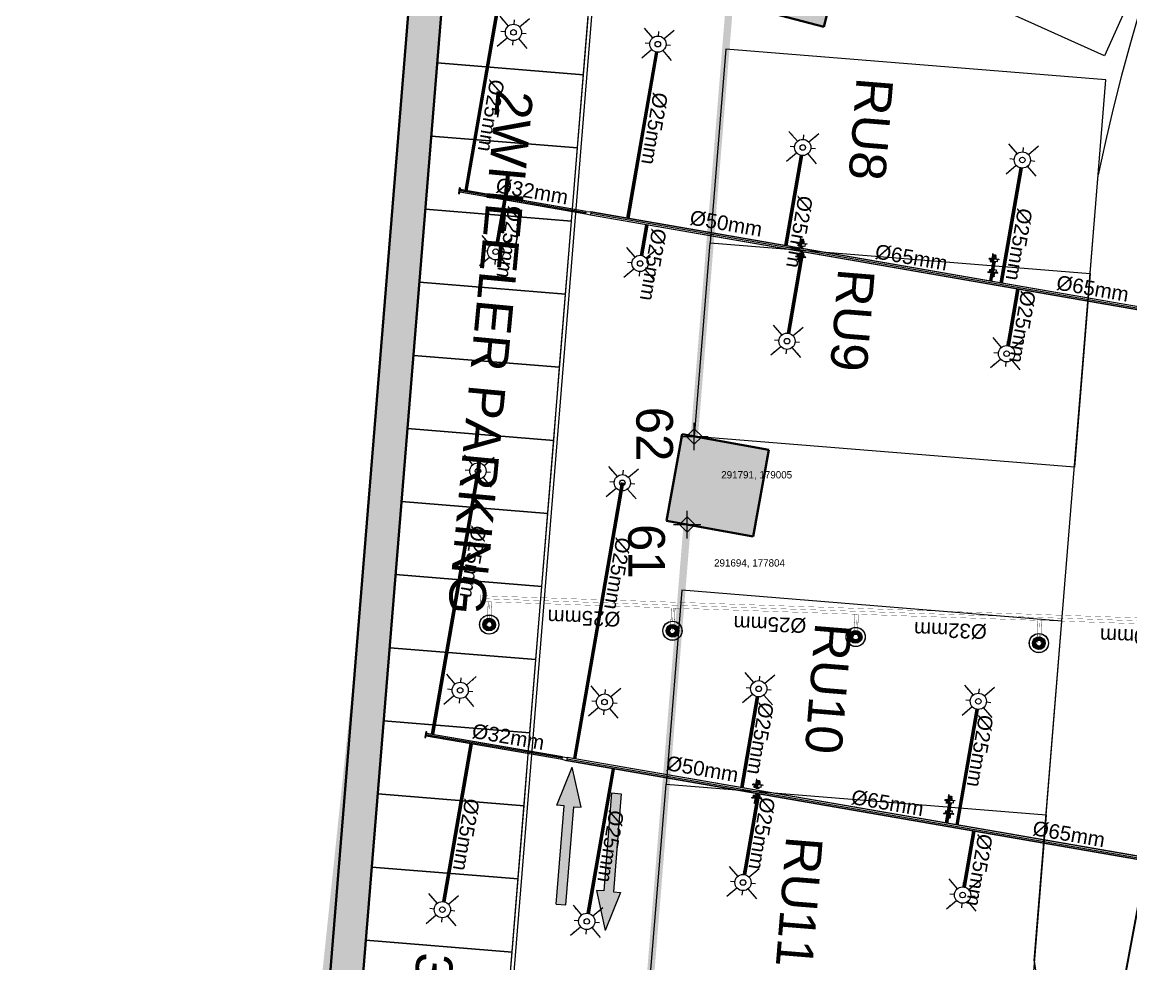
# Model space of a CAD drawing. Header units: inches. Extents: x 257070 to 799932, y -17980 to 269260.
# Drawn here: x 282625 to 297744, y 171816 to 184654 of the extents above; entities that cross this region are included whole.
import ezdxf

# ---------------------------------------------------------------- set-up
doc = ezdxf.new("R2010")
doc.units = ezdxf.units.IN
doc.header["$MEASUREMENT"] = 0
for name, color, linetype in [('0-AES-F-SPRINKLER', 10, 'Continuous'), ('0-aes-ff Nozzel', 30, 'Continuous'), ('0-aes-water curtan pipe', 200, 'Continuous'), ("0_AES_DUCT MARKING'", 53, 'Continuous'), ('2 wheeler barrier', 170, 'Continuous'), ('basement1_AP$0$A-_ROAD----_E-_-', 2, 'Continuous'), ('DSP_COLUMN HATCH', 8, 'Continuous'), ('DSP_MISCELANEOUS', 252, 'Continuous'), ('DSP_SLAB CO-ORDINATES', 160, 'Continuous'), ('RETAIL', 40, 'Continuous')]:
    doc.layers.add(name, color=color, linetype=linetype)
for name, color, linetype, lineweight in [('0-AES-F-SPRINKLER PIPE', 10, 'Continuous', 15), ('0-aes-FF-Sprinkler Header', 5, 'Continuous', 0), ('E--CONCRETE-4', 4, 'Continuous', 40), ('E--CONCRETE-SHADE', 253, 'Continuous', 20), ('F--BRICKWALL-3', 252, 'Continuous', 30), ('M--TILING-2', 252, 'Continuous', 18), ('Q--PARKING', 253, 'Continuous', 13)]:
    doc.layers.add(name, color=color, linetype=linetype, lineweight=lineweight)
doc.layers.add('CORE -E', color=7, linetype='Continuous', true_color=0x642d8b)
doc.styles.get("Standard").update_dxf_attribs({"font": 'arial.ttf'})
doc.styles.add('TEXT style 175', font='GOTHIC.TTF')
doc.dimstyles.new('ISO-25', dxfattribs={"dimtxt": 2.5, "dimasz": 2.5, "dimexe": 1.25, "dimexo": 0.625, "dimtad": 1, "dimtxsty": 'Standard', "dimcen": 2.5, "dimadec": 0, "dimazin": 0, "dimtfac": 1, "dimtmove": 0, "dimatfit": 3, "dimfxl": 1, "dimarcsym": 0})

# ---------------------------------------------------------------- blocks, each defined once
blk = doc.blocks.new('*U44')
at = {"layer": 'DSP_SLAB CO-ORDINATES', "color": 206}
for p, q in [((0, -188), (0, 188)), ((-188, 0), (188, 0))]:
    blk.add_line(p, q, dxfattribs=at)
at = {"layer": 'DSP_SLAB CO-ORDINATES', "color": 206, "ltscale": 3.5}
blk.add_lwpolyline([(-105, 0), (0, 106), (105, 0), (0, -105), (-105, 0)], dxfattribs=at)
at = {"layer": 'DEFPOINTS', "style": 'TEXT style 175'}
blk.add_attdef('CORDINATE', (367, -572), '', height=100, dxfattribs=at)
at = {"layer": 'DSP_SLAB CO-ORDINATES', "color": 214, "style": 'TEXT style 175'}
blk.add_attdef('NO.', (-803, 8), '', height=500, rotation=270, dxfattribs=at)
blk = doc.blocks.new('*U53')
at = {"layer": 'DSP_SLAB CO-ORDINATES', "color": 206}
for p, q in [((0, -188), (0, 188)), ((-188, 0), (188, 0))]:
    blk.add_line(p, q, dxfattribs=at)
at = {"layer": 'DSP_SLAB CO-ORDINATES', "color": 206, "ltscale": 3.5}
blk.add_lwpolyline([(-105, 0), (0, 106), (105, 0), (0, -105), (-105, 0)], dxfattribs=at)
at = {"layer": 'DEFPOINTS', "style": 'TEXT style 175'}
blk.add_attdef('CORDINATE', (367, -572), '', height=100, dxfattribs=at)
at = {"layer": 'DSP_SLAB CO-ORDINATES', "color": 214, "style": 'TEXT style 175'}
blk.add_attdef('NO.', (-791, 405), '', height=500, rotation=270, dxfattribs=at)
blk = doc.blocks.new('basement1_AP$0$AR-DIR-A')
h = blk.add_hatch()
h.set_pattern_fill('ANSI31', color=8)
h.paths.add_polyline_path([(158, -458), (26, -458), (26, -1800), (-74, -1800), (92, -2335), (258, -1800), (158, -1800)])
at = {"layer": 'DSP_MISCELANEOUS', "color": 8}
for p, q in [((158, -458), (26, -458)), ((26, -458), (26, -1800)), ((158, -458), (158, -1800)), ((26, -1800), (-74, -1800)), ((-74, -1800), (92, -2335)), ((258, -1800), (92, -2335)), ((158, -1800), (258, -1800))]:
    blk.add_line(p, q, dxfattribs=at)
blk = doc.blocks.new('A$C3CA070F1')
at = {"layer": '0-AES-F-SPRINKLER'}
h = blk.add_hatch(dxfattribs=at)
h.set_pattern_fill('ANSI31', color=3, scale=0.196883, angle=-34.2335, style=0)
h.set_pattern_definition([(100.766483, (49937.1607, 174049.7081), (1.474466316, 0.280375668), [])])
edge = h.paths.add_edge_path()
edge.add_line((-1, 85), (-1, 84))
edge.add_line((-1, 84), (-6, 84))
edge.add_ellipse((-7, 82), major_axis=(-1.42, -0.27), ratio=1, start_angle=257, end_angle=315)
edge.add_line((-8, 83), (-15, 72))
edge.add_ellipse((-12, 70), major_axis=(-4.25, -0.81), ratio=1, start_angle=-45, end_angle=45)
edge.add_line((-14, 66), (14, 47))
edge.add_line((14, 47), (13, 46))
edge.add_line((13, 46), (-15, 65))
edge.add_ellipse((-12, 70), major_axis=(-5.52, -1.05), ratio=1, start_angle=-45, end_angle=45, ccw=False)
edge.add_line((-16, 73), (-9, 84))
edge.add_ellipse((-7, 82), major_axis=(-2.69, -0.51), ratio=1, start_angle=257, end_angle=315, ccw=False)
edge.add_line((-6, 85), (-1, 85))
h = blk.add_hatch(dxfattribs=at)
h.set_pattern_fill('ANSI31', color=3, scale=0.196883, angle=-124.2335, style=0)
h.set_pattern_definition([(190.766483, (49937.1607, 174049.7081), (-0.280375668, 1.474466316), [])])
edge = h.paths.add_edge_path()
edge.add_line((-1, 54), (7, 48))
edge.add_line((7, 48), (8, 49))
edge.add_line((8, 49), (0, 55))
edge.add_ellipse((-2, 52), major_axis=(-0.69, 3.63), ratio=1, start_angle=315, end_angle=405)
edge.add_line((-6, 54), (-14, 41))
edge.add_ellipse((-11, 39), major_axis=(-0.69, 3.63), ratio=1, start_angle=45, end_angle=135)
edge.add_line((-13, 36), (-9, 33))
edge.add_ellipse((-10, 32), major_axis=(-0.27, 1.42), ratio=1, start_angle=225, end_angle=315, ccw=False)
edge.add_line((-9, 31), (-10, 30))
edge.add_line((-10, 30), (-8, 29))
edge.add_line((-8, 29), (-7, 30))
edge.add_ellipse((-10, 32), major_axis=(-3.3, -0.63), ratio=1, start_angle=135, end_angle=225)
edge.add_line((-8, 35), (-12, 38))
edge.add_ellipse((-11, 39), major_axis=(-1.75, -0.33), ratio=1, start_angle=-45, end_angle=45, ccw=False)
edge.add_line((-13, 40), (-4, 53))
edge.add_ellipse((-2, 52), major_axis=(-1.75, -0.33), ratio=1, start_angle=225, end_angle=315, ccw=False)
at = {"layer": '0-AES-F-SPRINKLER', "color": 3}
for p, q in [((-98, 39), (-97, 43)), ((-98, 38), (-98, 39)), ((-98, 39), (-98, 39)), ((-98, 39), (-98, 39)), ((-98, 37), (-98, 38)), ((-98, 38), (-98, 38)), ((-98, 38), (-98, 38)), ((-98, 38), (-98, 38)), ((-98, 38), (-98, 38)), ((-98, 38), (-98, 38)), ((-98, 38), (-98, 38)), ((-98, 38), (-98, 38)), ((-98, 38), (-98, 38)), ((-98, 38), (-98, 38)), ((-96, 37), (-98, 37)), ((-98, 37), (-98, 37)), ((-98, 37), (-98, 37)), ((-98, 37), (-98, 37)), ((-98, 37), (-98, 37)), ((-98, 37), (-98, 37)), ((-98, 37), (-98, 37)), ((-98, 37), (-98, 37)), ((-98, 37), (-98, 37)), ((-98, 37), (-98, 37)), ((-98, 37), (-98, 37)), ((-98, 37), (-98, 37)), ((-98, 37), (-98, 37)), ((-98, 37), (-98, 37)), ((-98, 37), (-98, 37)), ((-98, 37), (-98, 37)), ((-98, 37), (-98, 37)), ((-97, 37), (-98, 37)), ((-98, 37), (-98, 37)), ((-98, 37), (-98, 37)), ((-98, 37), (-98, 37)), ((-98, 37), (-98, 37)), ((-98, 37), (-98, 37)), ((-98, 37), (-98, 37)), ((-98, 37), (-98, 37)), ((-98, 37), (-98, 37)), ((-98, 37), (-98, 37)), ((-98, 37), (-98, 37)), ((-98, 37), (-98, 37)), ((-98, 37), (-98, 37)), ((-98, 37), (-98, 37)), ((-97, 45), (-79, 71)), ((-96, 40), (-97, 40)), ((-97, 40), (-97, 40)), ((-97, 40), (-97, 40)), ((-97, 40), (-97, 39)), ((-97, 39), (-97, 39)), ((-97, 39), (-97, 39)), ((-97, 39), (-97, 39)), ((-97, 39), (-97, 39)), ((-97, 39), (-97, 39)), ((-97, 39), (-97, 39)), ((-97, 39), (-97, 39)), ((-97, 39), (-97, 38)), ((-97, 38), (-97, 38)), ((-97, 38), (-97, 38)), ((-97, 38), (-97, 38)), ((-97, 38), (-97, 38)), ((-97, 38), (-97, 38)), ((-97, 38), (-97, 38)), ((-97, 38), (-97, 38)), ((-97, 38), (-97, 38)), ((-97, 38), (-97, 38)), ((-97, 38), (-97, 38)), ((-97, 38), (-97, 37)), ((-97, 37), (-97, 37)), ((-97, 37), (-97, 37)), ((-97, 37), (-97, 37)), ((-95, 46), (-96, 42)), ((-96, 42), (-96, 42)), ((-96, 42), (-96, 41)), ((-96, 41), (-96, 41)), ((-96, 41), (-96, 41)), ((-96, 41), (-96, 41)), ((-96, 41), (-96, 41)), ((-96, 41), (-96, 41)), ((-96, 41), (-96, 41)), ((-96, 41), (-96, 41)), ((-96, 41), (-96, 41)), ((-96, 41), (-96, 40)), ((-96, 40), (-96, 40)), ((-96, 40), (-96, 40)), ((-96, 40), (-96, 40)), ((-96, 40), (-96, 40)), ((-95, 37), (-96, 37)), ((-96, 37), (-96, 37)), ((-96, 37), (-96, 37)), ((-96, 37), (-96, 37)), ((-96, 37), (-96, 37)), ((-94, 38), (-95, 38)), ((-95, 38), (-95, 38)), ((-95, 38), (-95, 38)), ((-95, 38), (-95, 38)), ((-95, 38), (-95, 38)), ((-95, 38), (-95, 38)), ((-95, 38), (-95, 38)), ((-95, 38), (-95, 38)), ((-95, 38), (-95, 38)), ((-95, 38), (-95, 37)), ((-95, 37), (-95, 37)), ((-95, 37), (-95, 37)), ((-95, 37), (-95, 37)), ((-95, 37), (-95, 37)), ((-95, 37), (-95, 37)), ((-95, 37), (-95, 37)), ((-95, 37), (-95, 37)), ((-95, 37), (-95, 37)), ((-95, 37), (-95, 37)), ((-95, 37), (-95, 37)), ((-95, 37), (-95, 37)), ((-95, 37), (-95, 37)), ((-95, 37), (-95, 37)), ((-95, 37), (-95, 37)), ((-95, 37), (-95, 37)), ((-95, 37), (-95, 37)), ((-94, 88), (-93, 90)), ((-72, 73), (-94, 88)), ((-94, 43), (-94, 48)), ((-93, 43), (-94, 43)), ((-94, 43), (-94, 43)), ((-94, 43), (-94, 43)), ((-94, 43), (-94, 43)), ((-94, 43), (-94, 43)), ((-94, 43), (-94, 41)), ((-94, 43), (-94, 43)), ((-94, 43), (-94, 43)), ((-94, 43), (-94, 43)), ((-94, 43), (-94, 43)), ((-94, 43), (-94, 43)), ((-94, 43), (-94, 43)), ((-94, 43), (-94, 43)), ((-94, 43), (-94, 43)), ((-94, 43), (-94, 43)), ((-94, 43), (-94, 43)), ((-94, 43), (-94, 43)), ((-94, 41), (-94, 41)), ((-94, 41), (-94, 41)), ((-94, 41), (-94, 41)), ((-94, 41), (-94, 41)), ((-94, 41), (-94, 41)), ((-94, 41), (-94, 41)), ((-94, 41), (-94, 41)), ((-94, 41), (-94, 40)), ((-94, 40), (-94, 40)), ((-94, 40), (-94, 40)), ((-94, 40), (-94, 40)), ((-94, 40), (-94, 40)), ((-94, 40), (-94, 40)), ((-94, 40), (-94, 40)), ((-94, 40), (-94, 40)), ((-94, 40), (-94, 39)), ((-94, 39), (-94, 39)), ((-94, 39), (-94, 39)), ((-94, 39), (-94, 39)), ((-94, 39), (-94, 39)), ((-94, 39), (-94, 39)), ((-94, 39), (-94, 39)), ((-94, 39), (-94, 39)), ((-94, 39), (-94, 38)), ((-93, 90), (-59, 67)), ((-93, 47), (-93, 49)), ((-91, 47), (-93, 43)), ((-93, 46), (-93, 47)), ((-92, 46), (-93, 46)), ((-93, 46), (-93, 46)), ((-93, 46), (-93, 46)), ((-93, 46), (-93, 46)), ((-93, 46), (-93, 46)), ((-93, 46), (-93, 46)), ((-93, 46), (-93, 46)), ((-93, 46), (-93, 46)), ((-93, 46), (-93, 46)), ((-93, 46), (-93, 46)), ((-93, 46), (-93, 46)), ((-93, 46), (-93, 46)), ((-93, 46), (-93, 46)), ((-93, 46), (-93, 46)), ((-93, 46), (-93, 46)), ((-93, 46), (-93, 46)), ((-93, 46), (-93, 46)), ((-93, 46), (-93, 46)), ((-93, 46), (-93, 46)), ((-93, 46), (-93, 46)), ((-91, 42), (-93, 43)), ((-93, 43), (-93, 43)), ((-93, 43), (-93, 43)), ((-93, 43), (-93, 43)), ((-93, 43), (-93, 43)), ((-93, 43), (-93, 43)), ((-93, 43), (-93, 43)), ((-93, 43), (-93, 43)), ((-93, 43), (-93, 43)), ((-93, 43), (-93, 43)), ((-93, 43), (-93, 43)), ((-93, 43), (-93, 43)), ((-93, 43), (-93, 43)), ((-93, 43), (-93, 43)), ((-93, 43), (-93, 43)), ((-93, 43), (-93, 43)), ((-93, 43), (-93, 43)), ((-93, 43), (-93, 43)), ((-93, 43), (-93, 43)), ((-93, 43), (-93, 43)), ((-93, 43), (-93, 43)), ((-93, 43), (-93, 43)), ((-93, 43), (-93, 43)), ((-85, 66), (-92, 55)), ((-90, 50), (-92, 46)), ((-92, 46), (-92, 46)), ((-92, 46), (-92, 46)), ((-92, 46), (-92, 46)), ((-92, 46), (-92, 46)), ((-92, 46), (-92, 46)), ((-90, 47), (-91, 47)), ((-90, 43), (-91, 42)), ((-91, 42), (-91, 42)), ((-91, 42), (-91, 42)), ((-91, 42), (-91, 42)), ((-91, 42), (-91, 42)), ((-91, 42), (-91, 42)), ((-91, 42), (-91, 42)), ((-91, 42), (-91, 42)), ((-91, 42), (-91, 42)), ((-91, 42), (-91, 42)), ((-91, 42), (-91, 42)), ((-91, 42), (-91, 42)), ((-91, 42), (-91, 42)), ((-91, 42), (-91, 42)), ((-91, 42), (-91, 42)), ((-91, 42), (-91, 42)), ((-88, 57), (-90, 49)), ((-89, 54), (-90, 51)), ((-90, 50), (-90, 50)), ((-88, 47), (-90, 43)), ((-90, 47), (-88, 47)), ((-90, 43), (-90, 43)), ((-90, 43), (-90, 43)), ((-90, 43), (-90, 43)), ((-89, 55), (-89, 55)), ((-88, 46), (-88, 47)), ((-87, 59), (-87, 59)), ((-87, 59), (-87, 59)), ((-86, 57), (-87, 49)), ((-87, 49), (-83, 28)), ((-85, 58), (-85, 58)), ((-77, 43), (-85, 49)), ((-83, 28), (-60, 9)), ((-77, 70), (-82, 63)), ((-80, 66), (-82, 67)), ((-45, 31), (-81, -23)), ((-78, 63), (-80, 65)), ((-79, 71), (-77, 70)), ((-71, 26), (-79, 31)), ((-57, 13), (-79, 28)), ((-70, 64), (-78, 63)), ((-78, -29), (-40, 27)), ((-69, 55), (-75, 59)), ((-66, 54), (-74, 42)), ((-74, 42), (-71, 26)), ((-73, 44), (-71, 43)), ((-69, 47), (-72, 43)), ((-71, 43), (-70, 43)), ((-71, 26), (-55, 15)), ((-70, 43), (-66, 49)), ((-66, 50), (-68, 52)), ((-61, 65), (-67, 69)), ((-62, 66), (-67, 65)), ((-50, 57), (-66, 54)), ((-66, 49), (-66, 50)), ((-47, 28), (-63, 40)), ((-59, 67), (-61, 65)), ((-57, 67), (-60, 66)), ((-60, 44), (-42, 32)), ((-50, 57), (-58, 62)), ((-19, 46), (-57, 67)), ((-17, 37), (-55, 63)), ((-29, 42), (-50, 57)), ((-13, 9), (-45, 31)), ((-36, 42), (-44, 30)), ((-43, 33), (-35, 46)), ((-39, -30), (-13, 9)), ((-37, 25), (-28, 38)), ((-35, 41), (-36, 42)), ((-32, 32), (-35, 39)), ((-30, 52), (-16, 73)), ((-29, 20), (-17, 37)), ((-28, 38), (-26, 40)), ((-21, 32), (-28, 37)), ((-23, 16), (-12, 33)), ((-1, 26), (-23, -9)), ((-22, 15), (-12, 31)), ((-9, 32), (-21, 14)), ((2, 24), (-20, -11)), ((-20, -8), (-1, 22)), ((-17, 37), (-19, 46)), ((-19, 13), (-10, 29)), ((-7, 30), (-18, 12)), ((-17, 37), (-17, 37)), ((4, 22), (-17, -13)), ((-17, -10), (1, 20)), ((-16, 73), (-9, 84)), ((-16, 11), (-7, 27)), ((-8, 83), (-15, 72)), ((13, 46), (-15, 65)), ((-4, 28), (-15, 10)), ((-1, 84), (-14, 66)), ((-14, 66), (14, 47)), ((-6, 54), (-14, 41)), ((-12, 33), (-14, 33)), ((-14, -15), (7, 20)), ((-14, -12), (4, 18)), ((-13, 40), (-4, 53)), ((-13, 36), (-9, 33)), ((-13, 9), (-4, 24)), ((-2, 34), (-12, 41)), ((-8, 35), (-12, 38)), ((-12, 31), (-12, 33)), ((-9, 32), (-12, 31)), ((7, 16), (-11, -13)), ((-10, 29), (-9, 32)), ((-9, 31), (-10, 30)), ((-7, 30), (-10, 29)), ((-10, 30), (-8, 29)), ((9, 17), (-10, -14)), ((-9, -13), (9, 13)), ((-8, 29), (-7, 30)), ((8, 49), (-7, 27)), ((-7, 27), (-7, 30)), ((-4, 28), (-7, 27)), ((-6, 85), (-1, 85)), ((-1, 84), (-6, 84)), ((5, 44), (-5, 51)), ((-4, 24), (-4, 28)), ((-1, 26), (-4, 24)), ((-1, 85), (-1, 84)), ((-1, 54), (7, 48)), ((13, 46), (-1, 25)), ((-1, 22), (-1, 26)), ((2, 24), (-1, 22)), ((8, 49), (0, 55)), ((1, 20), (2, 24)), ((4, 22), (1, 20)), ((4, 18), (4, 22)), ((7, 20), (4, 18)), ((7, 48), (8, 49)), ((7, 16), (7, 20)), ((9, 17), (7, 16)), ((9, 15), (9, 17)), ((14, 47), (13, 46)), ((-82, -25), (-80, -30)), ((-80, -30), (-78, -29)), ((-66, -11), (-39, -30)), ((-23, -7), (-23, -9)), ((-23, -9), (-20, -8)), ((-20, -8), (-20, -11)), ((-20, -11), (-17, -10)), ((-17, -10), (-17, -13)), ((-17, -13), (-14, -12)), ((-14, -12), (-14, -15)), ((-14, -15), (-11, -13)), ((-11, -13), (-11, -14)), ((-11, -14), (-11, -14))]:
    blk.add_line(p, q, dxfattribs=at)
for centre, major_axis, start_param, end_param in [((-95, 43), (-0.41, 2.13), 0.784914, 1.034983), ((-95, 43), (-2.74, -0.52), -0.560204, -0.324923), ((-93, 46), (-0.51, 2.68), 0.787914, 1.247507), ((-93, 48), (-1.75, -0.33), -0.775969, -0.160442), ((-91, 54), (-0.29, 1.52), 0.785398, 2.356194), ((-92, 49), (-0.33, 1.74), 0.791774, 1.412986), ((-89, 55), (-0.103, 0.54), 0.916881, 1.969618), ((-93, 51), (-3.09, -0.59), 2.526084, 2.789089), ((-95, 50), (-5.72, -1.09), 2.374727, 2.798549), ((-91, 55), (-0.33, 1.74), 4.197625, 4.773282), ((-84, 57), (-3.79, -0.72), -0.784768, -0.363877), ((-93, 50), (-5.72, -1.09), 2.377207, 2.798549), ((-80, 54), (-1.57, 8.26), 0.010205, 0.785398), ((-84, 56), (-0.35, 1.85), 0.785501, 1.132999), ((-83, 65), (-1.52, -0.29), 3.926991, 5.497787), ((-80, 54), (-5.9, -1.12), 4.155645, 5.497787), ((-80, 54), (-8.26, -1.57), 4.155621, 4.722594), ((-75, 68), (-8.26, -1.57), 1.014052, 3.151797), ((-75, 63), (-2.79, -0.53), -0.113999, 0.093951), ((-75, 68), (-1.12, 5.9), 2.584882, 5.497787), ((-75, 46), (-0.53, 2.79), 2.356194, 3.926991), ((-75, 68), (-1.57, 8.26), 4.722594, 5.497787), ((-70, 53), (-2.79, -0.53), 2.356194, 3.926991), ((-65, 44), (-3.72, -0.71), -0.403281, 1.321745), ((-65, 44), (-0.71, 3.72), 4.96144, 6.686466), ((-65, 37), (-0.56, 2.96), 5.497794, 6.034125), ((-59, 47), (-2.96, -0.56), 0.24906, 0.785391), ((-60, 60), (-2.83, -0.54), 3.926991, 4.712389), ((-33, 40), (-0.45, 2.36), 0.803442, 1.867502), ((-30, 39), (-2.79, -0.53), 2.356194, 3.926991), ((-24, 39), (-0.53, 2.79), 5.497787, 7.068583), ((-12, 70), (-5.52, -1.05), -0.785398, 0.785398), ((-15, 35), (-0.54, 2.83), 0.785398, 3.403392), ((-12, 70), (-4.25, -0.81), -0.785398, 0.785398), ((-11, 39), (-0.69, 3.63), 0.785398, 2.356194), ((-11, 39), (-1.75, -0.33), -0.785398, 0.785398), ((-7, 82), (-2.69, -0.51), 4.485496, 5.497787), ((-10, 32), (-0.27, 1.42), 3.926991, 5.497787), ((-7, 82), (-1.42, -0.27), 4.485496, 5.497787), ((-10, 32), (-3.3, -0.63), 2.356194, 3.926991), ((-2, 52), (-0.69, 3.63), 5.497787, 7.068583), ((-2, 52), (-1.75, -0.33), 3.926991, 5.497787), ((6, 14), (-0.54, 2.83), 3.926991, 4.712389), ((-79, -24), (-0.51, 2.69), 0.785398, 1.797689), ((-11, -11), (-2.83, -0.54), 1.570796, 2.356194)]:
    blk.add_ellipse(centre, major_axis=major_axis, ratio=1, start_param=start_param, end_param=end_param, dxfattribs=at)
at = {"layer": '0-AES-F-SPRINKLER', "color": 3, "extrusion": (0, 0, -1)}
for centre, major_axis, start_param, end_param in [((-86, 47), (-0.53, 2.79), -0.113999, 0.785398), ((-77, 34), (-0.54, 2.83), 3.926991, 4.712389)]:
    blk.add_ellipse(centre, major_axis=major_axis, ratio=1, start_param=start_param, end_param=end_param, dxfattribs=at)
blk = doc.blocks.new('*U702')
at = {"layer": '0-AES-F-SPRINKLER PIPE', "color": 200, "lineweight": 30, "const_width": 2.67}
for points in [[(-1770300, 101071), (-1770300, 87523)], [(-1770220, 101071), (-1770220, 87523)]]:
    blk.add_lwpolyline(points, dxfattribs=at)
at = {"layer": '0-AES-F-SPRINKLER PIPE', "color": 252, "lineweight": 30, "const_width": 2.67}
blk.add_lwpolyline([(-1770260, 101071), (-1770260, 87523)], dxfattribs=at)
blk = doc.blocks.new('*U701')
at = {"layer": '0-aes-FF-Sprinkler Header', "color": 1, "const_width": 5}
for points in [[(12087231, -3664419), (12087541, -3664419)], [(12087231, -3664469), (12087541, -3664469)]]:
    blk.add_lwpolyline(points, dxfattribs=at)
at = {"layer": '0-aes-FF-Sprinkler Header', "color": 8, "const_width": 2}
blk.add_lwpolyline([(12087231, -3664444), (12087541, -3664444)], dxfattribs=at)
blk = doc.blocks.new('Nozzel')
at = {"transparency": 33554585}
h = blk.add_hatch(color=30, dxfattribs=at)
h.dxf.hatch_style = 1
edge = h.paths.add_edge_path()
edge.add_ellipse((-1664094, 224269), major_axis=(0.9, 87), ratio=1, start_angle=0, end_angle=360)
edge = h.paths.add_edge_path(flags=16)
edge.add_arc((-1664094, 224269), 40, 0, 360)
blk.add_circle((-1664094, 224269), 40)
at = {"layer": '0-AES-F-SPRINKLER', "color": 13}
blk.add_circle((-1664094, 224269), 131, dxfattribs=at)
for major_axis, start_param, end_param in [((1, 130), 1.575618, 7.858803), ((0.9, 87), 1.580914353715009, 7.864099660894595)]:
    blk.add_ellipse((-1664094, 224269), major_axis=major_axis, ratio=1, start_param=start_param, end_param=end_param, dxfattribs=at)
at = {"layer": '0-AES-F-SPRINKLER PIPE', "lineweight": 30, "rotation": 180}
blk.add_blockref('*U701', (10423137, -3440175), dxfattribs=at)
blk = doc.blocks.new('*U603')
at = {"layer": '0-AES-F-SPRINKLER'}
for p, q in [((171672, 56809), (171672, 56871)), ((171562, 56699), (171500, 56699)), ((171783, 56699), (171845, 56699)), ((171672, 56588), (171672, 56526))]:
    blk.add_line(p, q, dxfattribs=at)
for radius in [111, 37.8]:
    blk.add_circle((171672, 56699), radius, dxfattribs=at)
at = {"layer": '0-AES-F-SPRINKLER PIPE'}
for points, override in [([(171468, 56903), (171594, 56777)], {"dimasz": 70, "dimtad": 0, "dimfxl": 13, "dimarcsym": 1}), ([(171877, 56903), (171751, 56777)], {"dimasz": 70, "dimtad": 0, "dimfxl": 13, "dimarcsym": 1}), ([(171468, 56494), (171594, 56620)], {"dimasz": 70, "dimtad": 0, "dimfxl": 13, "dimarcsym": 1}), ([(171877, 56494), (171751, 56620)], {"dimasz": 70, "dimgap": 0.625, "dimtad": 0, "dimfxl": 13, "dimarcsym": 1})]:
    blk.add_leader(points, dimstyle='ISO-25', override=override, dxfattribs=at)

msp = doc.modelspace()

# ---------------------------------------------------------------- hatches: boundary and pattern name
at = {"layer": 'DSP_COLUMN HATCH', "ltscale": 3.5}
h = msp.add_hatch(color=8, dxfattribs=at)
h.paths.add_polyline_path([(365722.2, -53.8), (366489.1, 28236.6), (398382.7, 27372), (398078, 16131.2), (422688.6, 15464), (424374.5, 77657.1), (363312.5, 79312.4, -0.217857), (379658.1, 140443.8, 0.0248652), (381874.1, 143466.9, 0.0677243), (386435.5, 152972.3, 0.0584537), (387935.8, 160119.4, -0.0351298), (388382, 166730.6, -0.0975994), (389786, 170013.7, -0.0225225), (391669.6, 172621.5, 0.2538416), (393169.6, 181983.6, 0.1875484), (370106.1, 207237.2), (370663.7, 210916.7), (290410.6, 215642.7), (285983.7, 161207.5), (285186.3, 161272.3), (282579.6, 129219.4), (284719.3, 124703.3), (284181.7, 118092.8), (281340.4, 113981.8), (280116.2, 98928.1), (280913.6, 98863.3), (273089.7, 2658.2)])
h.paths.add_polyline_path([(281398.6, 99275.3), (280601.2, 99340.2), (281779.2, 113825.1), (284620.4, 117936.2), (285177.6, 124787), (283037.9, 129303.1), (285598.3, 160787.3), (286395.7, 160722.5), (290823.4, 215167.6), (370144.9, 210496.5), (369611.7, 206978.6, -0.189327), (392747.4, 181827.8, -0.2535576), (391315, 172898.6, 0.0224715), (389411.9, 170263.9, 0.0979176), (387938.4, 166808.2, 0.0351034), (387485.7, 160139.2, -0.0583058), (386008, 153113, -0.0677412), (381498.4, 143714.5, -0.0248531), (379309.9, 140729, 0.218943), (362922.8, 78922.8), (423963.9, 77268.1), (422299.6, 15874.7), (398488.7, 16520.2), (398793.4, 27761), (366100.1, 28647.3), (365334.5, 407.7), (273576.7, 3094.1)], flags=16)
at = {"layer": 'E--CONCRETE-SHADE', "ltscale": 3.5}
h = msp.add_hatch(color=8, dxfattribs=at)
h.dxf.hatch_style = 1
h.paths.add_polyline_path([(307193.4, 203549.4), (308218.3, 204173.6), (307594.1, 205198.5), (306569.2, 204574.2)])
h.paths.add_polyline_path([(300217.8, 199348.8), (301077, 198511.2), (301914.7, 199370.5), (301055.4, 200208.1)])
h.paths.add_polyline_path([(295368.8, 192633.7), (296410.6, 192038.3), (297006, 193080.2), (295964.1, 193675.6)])
h.paths.add_polyline_path([(293555.9, 184590.6), (293860.7, 185751.2), (292700.1, 186056), (292395.3, 184895.4)])
h.paths.add_polyline_path([(292805.1, 178823.7), (291623.9, 179035.4), (291412.2, 177854.2), (292593.4, 177642.5)])
h.paths.add_polyline_path([(302981, 177000.5), (302769.3, 175819.3), (303950.5, 175607.6), (304162.2, 176788.8)])
h.paths.add_polyline_path([(306265.7, 186406.8), (306861, 187448.7), (305819.1, 188044), (305223.8, 187002.2)])
h.paths.add_polyline_path([(312047.3, 183103), (313089.1, 182507.6), (313684.5, 183549.5), (312642.6, 184144.9)])
h.paths.add_polyline_path([(312024.7, 174160.9), (312236.4, 175342.1), (311055.2, 175553.8), (310843.5, 174372.6)])
h.paths.add_polyline_path([(322422.2, 180336.6), (321878.2, 180083.7), (322131.2, 179539.6), (322675.2, 179792.6)])
h.paths.add_polyline_path([(326860, 178208.9), (327212.9, 178694.2), (326727.6, 179047), (326374.8, 178561.8)])
h.paths.add_polyline_path([(321545.3, 173367.9), (321442.8, 172776.7), (322034, 172674.3), (322136.5, 173265.4)])
h.paths.add_polyline_path([(323348.4, 165044.3), (323450.8, 165635.5), (322859.6, 165737.9), (322757.2, 165146.8)])
h.paths.add_polyline_path([(329340.5, 164614.7), (328749.3, 164717.2), (328646.9, 164126), (329238.1, 164023.5)])

# ---------------------------------------------------------------- linework, layer by layer
at = {"layer": '0-AES-F-SPRINKLER', "color": 7, "const_width": 100, "elevation": 0}
msp.add_lwpolyline([(289015.1, 193067.5), (285565, 160241.4), (285565, 160241.4), (340591.5, 153681.2), (340591.5, 153681.2), (340591.5, 153681.2), (346965.3, 165756.9), (318821.9, 185311.6), (309531.8, 208392.2), (304262.2, 204456.2)], dxfattribs=at)
at = {"layer": '0-AES-F-SPRINKLER PIPE', "ltscale": 1000}
for p, q in [((289533.2, 187399, 0), (288660.6, 182361.3, 0)), ((289536.1, 187398.1, 0), (288663.6, 182360.8, 0)), ((289548.3, 187395.2, 0), (288675.9, 182358.7, 0)), ((289560.7, 187393.8, 0), (288688.2, 182356.6, 0)), ((289563.8, 187393.7, 0), (288691.2, 182356, 0)), ((291259.8, 184248.7, 0), (290867.5, 181984.1, 0)), ((291262.6, 184247.8, 0), (290870.5, 181983.6, 0)), ((291274.8, 184245, 0), (290882.8, 181981.5, 0)), ((291287.3, 184243.5, 0), (290895.1, 181979.4, 0)), ((291290.3, 184243.4, 0), (290898.1, 181978.9, 0)), ((293235.7, 182839.9, 0), (293022.8, 181610.8, 0)), ((293238.6, 182839, 0), (293025.7, 181610.3, 0)), ((293250.8, 182836.1, 0), (293038.1, 181608.2, 0)), ((293263.2, 182834.7, 0), (293050.4, 181606, 0)), ((293266.2, 182834.6, 0), (293053.3, 181605.5, 0)), ((296230.2, 182669, 0), (295958.8, 181102.3, 0)), ((296233.1, 182668.1, 0), (295961.8, 181101.8, 0)), ((296245.3, 182665.3, 0), (295974.1, 181099.6, 0)), ((296257.7, 182663.8, 0), (295986.4, 181097.5, 0)), ((296260.8, 182663.7, 0), (295989.4, 181097, 0)), ((290311.6, 182036.8, 0), (288592, 182334.7, 0)), ((290312.1, 182039.8, 0), (288592.5, 182337.6, 0)), ((290314.8, 182055.5, 0), (288595.3, 182353.4, 0)), ((290317.5, 182071.3, 0), (288598, 182369.1, 0)), ((290318, 182074.3, 0), (288598.5, 182372.1, 0)), ((289189.2, 182231.2, 0), (289085.9, 181634.9, 0)), ((289192.1, 182230.7, 0), (289088.9, 181634.7, 0)), ((289204.4, 182228.6, 0), (289101.3, 181633.3, 0)), ((289216.8, 182226.4, 0), (289113.5, 181630.5, 0)), ((289219.7, 182225.9, 0), (289116.4, 181629.6, 0)), ((300992.1, 180206.1, 0), (290377.4, 182044.7, 0)), ((300995.6, 180225.8, 0), (290380.8, 182064.4, 0)), ((300996.2, 180229.7, 0), (290381.5, 182068.3, 0)), ((300988, 180182.4, 0), (290373.3, 182021, 0)), ((300988.7, 180186.4, 0), (290374, 182025, 0)), ((291126.8, 181890.5, 0), (291054.8, 181474.8, 0)), ((291129.8, 181890, 0), (291057.8, 181474.7, 0)), ((291142.1, 181887.9, 0), (291070.3, 181473.2, 0)), ((291154.4, 181885.7, 0), (291082.5, 181470.4, 0)), ((291157.4, 181885.2, 0), (291085.4, 181469.5, 0)), ((293250.2, 181522.7, 0), (293058.3, 180414.9, 0)), ((293253.2, 181522.2, 0), (293061.4, 180414.7, 0)), ((293265.5, 181520.1, 0), (293073.8, 180413.3, 0)), ((293277.8, 181517.9, 0), (293086, 180410.5, 0)), ((293280.8, 181517.4, 0), (293088.9, 180409.6, 0)), ((295857.8, 181374.3, 0), (295815, 181127.2, 0)), ((295860.8, 181374.1, 0), (295817.9, 181126.7, 0)), ((295873.3, 181373.1, 0), (295830.3, 181124.5, 0)), ((295885.8, 181372, 0), (295842.6, 181122.4, 0)), ((295888.8, 181371.8, 0), (295845.5, 181121.9, 0)), ((296186.3, 181014.2, 0), (296052.9, 180244, 0)), ((296189.2, 181013.6, 0), (296055.9, 180243.9, 0)), ((296201.5, 181011.5, 0), (296068.3, 180242.4, 0)), ((296213.9, 181009.4, 0), (296080.5, 180239.6, 0)), ((296216.8, 181008.9, 0), (296083.4, 180238.7, 0)), ((288824.7, 178536.5, 0), (288202.9, 174946.6, 0)), ((288827.7, 178536, 0), (288205.9, 174946.1, 0)), ((288840, 178533.9, 0), (288218.2, 174944, 0)), ((288852.3, 178531.8, 0), (288230.5, 174941.9, 0)), ((288855.3, 178531.2, 0), (288233.5, 174941.3, 0)), ((290793.7, 178376.5, 0), (290142.3, 174615.8, 0)), ((290796.6, 178375.9, 0), (290145.2, 174615.3, 0)), ((290809, 178373.8, 0), (290157.6, 174613.1, 0)), ((290821.3, 178371.7, 0), (290169.9, 174611, 0)), ((290824.2, 178371.2, 0), (290172.8, 174610.5, 0)), ((292634.9, 175459.8, 0), (292420.4, 174221.2, 0)), ((292637.8, 175458.9, 0), (292423.3, 174220.7, 0)), ((292650, 175456, 0), (292435.6, 174218.5, 0)), ((292662.4, 175454.5, 0), (292447.9, 174216.4, 0)), ((292665.4, 175454.3, 0), (292450.9, 174215.9, 0)), ((295629.4, 175288.9, 0), (295356.4, 173712.6, 0)), ((295632.3, 175288, 0), (295359.4, 173712.1, 0)), ((295644.5, 175285.1, 0), (295371.7, 173710, 0)), ((295656.9, 175283.6, 0), (295384, 173707.9, 0)), ((295660, 175283.5, 0), (295387, 173707.3, 0)), ((289990.1, 174617.8, 0), (288137.4, 174938.7, 0)), ((289992.8, 174633.6, 0), (288140.1, 174954.5, 0)), ((289993.3, 174636.5, 0), (288140.7, 174957.4, 0)), ((289986.8, 174599.1, 0), (288134.2, 174920, 0)), ((289987.3, 174602, 0), (288134.7, 174922.9, 0)), ((288731.3, 174816.5, 0), (288358.5, 172664.3, 0)), ((288734.3, 174816, 0), (288361.5, 172664.2, 0)), ((288746.6, 174813.9, 0), (288374, 172662.8, 0)), ((288758.9, 174811.8, 0), (288386.2, 172659.9, 0)), ((288761.9, 174811.3, 0), (288389.1, 172659.1, 0)), ((299710.7, 172954.4, 0), (290056.1, 174626.7, 0)), ((299711.4, 172958.3, 0), (290056.8, 174630.6, 0)), ((299703.2, 172911, 0), (290048.6, 174583.3, 0)), ((299703.8, 172914.9, 0), (290049.2, 174587.2, 0)), ((299707.3, 172934.6, 0), (290052.7, 174607, 0)), ((290669, 174475.8, 0), (290327.4, 172504.2, 0)), ((290671.9, 174475.3, 0), (290330.5, 172504.1, 0)), ((290684.2, 174473.2, 0), (290342.9, 172502.7, 0)), ((290696.5, 174471.1, 0), (290355.1, 172499.9, 0)), ((290699.5, 174470.6, 0), (290358, 172499, 0)), ((292648.4, 174133, 0), (292458.1, 173034.6, 0)), ((292651.3, 174132.5, 0), (292461.1, 173034.5, 0)), ((292663.6, 174130.3, 0), (292473.6, 173033.1, 0)), ((292675.9, 174128.2, 0), (292485.8, 173030.2, 0)), ((292678.9, 174127.7, 0), (292488.6, 173029.3, 0)), ((295257.9, 173995.1, 0), (295213.3, 173737.4, 0)), ((295260.9, 173994.8, 0), (295216.2, 173736.9, 0)), ((295273.4, 173993.8, 0), (295228.5, 173734.8, 0)), ((295285.9, 173992.8, 0), (295240.9, 173732.6, 0)), ((295288.9, 173992.5, 0), (295243.8, 173732.1, 0)), ((295584.4, 173624.4, 0), (295452.6, 172863.8, 0)), ((295587.4, 173623.9, 0), (295455.7, 172863.6, 0)), ((295599.7, 173621.8, 0), (295468.1, 172862.2, 0)), ((295612, 173619.6, 0), (295480.3, 172859.4, 0)), ((295614.9, 173619.1, 0), (295483.2, 172858.5, 0))]:
    msp.add_line(p, q, dxfattribs=at)
at = {"layer": '0-AES-F-SPRINKLER PIPE', "ltscale": 1000, "elevation": 0}
for points in [[(289126.3, 192085.8), (288892.4, 189012.2), (299939.2, 183952.1), (296721.1, 166590), (300367.4, 141377.4), (302186.3, 130501.8), (300655.7, 116050.1), (295462.4, 98048.7), (289389.9, 81684.3), (287942.3, 76540.8), (287213.4, 74309), (286528.6, 71911.2), (293470.3, 49877.4), (301142.3, 34501.9), (313279.8, 24504.4)], [(289136.3, 192085), (288902.9, 189018.4), (299950.5, 183957.9), (296731.2, 166589.8), (300377.3, 141379), (302196.4, 130502.1), (300665.5, 116048.2), (295471.9, 98045.6), (289399.4, 81681.2), (287951.9, 76537.9), (287222.9, 74306.1), (286539, 71911.3), (293479.6, 49881.2), (301150.3, 34508.3), (313286.2, 24512.2)]]:
    msp.add_lwpolyline(points, dxfattribs=at)
for points in [[(288601.9, 182391.9), (288586.6, 182394.5), (288573.3, 182317.5), (288588.6, 182314.9)], [(288599.3, 182390), (288588.5, 182391.9), (288576, 182319.4), (288586.7, 182317.5)], [(290381.5, 182068.3), (290373.3, 182021), (290311.6, 182036.8), (290318, 182074.3)], [(288144.1, 174977.2), (288128.8, 174979.8), (288115.5, 174902.8), (288130.7, 174900.2)], [(288141.4, 174975.3), (288130.7, 174977.2), (288118.1, 174904.7), (288128.9, 174902.9)], [(290056.8, 174630.6), (290048.6, 174583.3), (289986.8, 174599.1), (289993.3, 174636.5)]]:
    msp.add_lwpolyline(points, close=True, dxfattribs=at)
at = {"layer": '0-aes-water curtan pipe', "ltscale": 1000, "const_width": 5, "elevation": 0}
msp.add_lwpolyline([(288880.3, 176849.1), (288876.3, 176740.3)], dxfattribs=at)
at = {"layer": "0_AES_DUCT MARKING'", "color": 8, "ltscale": 1000, "elevation": 0}
msp.add_lwpolyline([(289177.2, 195060.8), (286381, 160677.3), (285583.6, 160742.1), (283028.7, 129325.4), (285168.3, 124809.3), (284611.2, 117958.5), (281769.9, 113847.4), (280592, 99362.5)], dxfattribs=at)
at = {"layer": '2 wheeler barrier', "color": 8, "const_width": 100, "elevation": 0}
msp.add_lwpolyline([(300964.9, 140353.6), (299289.4, 140644), (296826.1, 141070.9), (295573.2, 140887.3, -0.003279), (292245.4, 164133.7), (291191.3, 171626), (292330.4, 185636.9), (294840, 191209.4), (299549.6, 189087.4)], format="xyb", dxfattribs=at)
at = {"layer": 'basement1_AP$0$A-_ROAD----_E-_-', "color": 8}
for q in [(297298.6, 182570.6, 0), (299355.8, 150670.5, 0)]:
    msp.add_line((296427.3, 171857, 0), q, dxfattribs=at)
msp.add_arc((323858.6, 177043.1, 0), 27129.2, 45.21221, 168.24385, dxfattribs=at)
at = {"layer": 'E--CONCRETE-4', "color": 8, "ltscale": 10}
for p, q in [((293555.9, 184590.6, 0), (293860.7, 185751.2, 0)), ((292395.3, 184895.4, 0), (293555.9, 184590.6, 0)), ((291623.9, 179035.4, 0), (291412.2, 177854.2, 0)), ((292805.1, 178823.7, 0), (291623.9, 179035.4, 0)), ((292593.4, 177642.5, 0), (292805.1, 178823.7, 0)), ((291412.2, 177854.2, 0), (292593.4, 177642.5, 0))]:
    msp.add_line(p, q, dxfattribs=at)
at = {"layer": 'E--CONCRETE-4', "color": 8, "ltscale": 100, "elevation": 0}
for points in [[(363303.3, 79334.7, -0.217857), (379648.8, 140466.1, 0.0248652), (381864.9, 143489.2, 0.0677243), (386426.2, 152994.6, 0.0584537), (387926.6, 160141.7, -0.0351298), (388372.8, 166752.9, -0.0975994), (389776.8, 170036, -0.0225225), (391660.3, 172643.9, 0.2538416), (393160.4, 182005.9, 0.1875484), (370096.8, 207259.5), (370654.5, 210939), (290401.4, 215665), (285974.4, 161229.8), (285177.1, 161294.6), (282570.4, 129241.7)], [(362913.5, 78945.2, -0.2189429), (379300.7, 140751.3, 0.0248531), (381489.2, 143736.8, 0.0677412), (385998.8, 153135.3, 0.0583058), (387476.5, 160161.5, -0.0351034), (387929.2, 166830.5, -0.0979176), (389402.7, 170286.2, -0.0224715), (391305.7, 172920.9, 0.2535576), (392738.2, 181850.1, 0.189327), (369602.5, 207000.9), (370135.7, 210518.8), (290814.2, 215189.9), (286386.5, 160744.8), (285589.1, 160809.6), (283028.7, 129325.4)]]:
    msp.add_lwpolyline(points, format="xyb", dxfattribs=at)
at = {"layer": 'F--BRICKWALL-3', "color": 8}
msp.add_line((290401.2, 215665, 0), (285976.7, 161229.8, 0), dxfattribs=at)
msp.add_line((290401.2, 215665, 0), (285976.7, 161229.8, 0), dxfattribs=at)
at = {"layer": 'M--TILING-2', "color": 8, "elevation": 0}
for points in [[(283042.7, 129295.9), (285069.6, 129131.1), (287582.3, 160027.8), (288379.7, 159962.9), (291057.8, 192901.4)], [(287536.5, 160081.7), (288333.9, 160016.8), (291007.9, 192905.4)]]:
    msp.add_lwpolyline(points, dxfattribs=at)
at = {"layer": 'Q--PARKING', "color": 8, "elevation": 0}
for points in [[(288366.7, 185094.6), (288285.7, 184097.9), (290279.1, 183935.8), (290360.1, 184932.5), (288366.7, 185094.6)], [(288285.7, 184098), (288204.6, 183101.3), (290198, 182939.1), (290279.1, 183935.8), (288285.7, 184098)], [(288204.6, 183101.3), (288123.6, 182104.6), (290117, 181942.5), (290198, 182939.2), (288204.6, 183101.3)], [(288123.6, 182104.7), (288042.5, 181108), (290035.9, 180945.9), (290117, 181942.6), (288123.6, 182104.7)], [(288042.5, 181108.1), (287961.5, 180111.4), (289954.9, 179949.3), (290035.9, 180946), (288042.5, 181108.1)], [(287961.5, 180111.5), (287880.4, 179114.8), (289873.8, 178952.6), (289954.9, 179949.4), (287961.5, 180111.5)], [(287880.4, 179114.8), (287799.4, 178118.1), (289792.8, 177956), (289873.8, 178952.7), (287880.4, 179114.8)], [(287799.4, 178118.2), (287718.3, 177121.5), (289711.7, 176959.4), (289792.8, 177956.1), (287799.4, 178118.2)], [(287718.3, 177121.6), (287637.3, 176124.9), (289630.7, 175962.8), (289711.7, 176959.5), (287718.3, 177121.6)], [(287637.3, 176125), (287556.2, 175128.3), (289549.6, 174966.2), (289630.7, 175962.9), (287637.3, 176125)], [(287556.2, 175128.4), (287475.2, 174131.6), (289468.6, 173969.5), (289549.6, 174966.2), (287556.2, 175128.4)], [(287475.2, 174131.7), (287394.1, 173135), (289387.5, 172972.9), (289468.6, 173969.6), (287475.2, 174131.7)], [(287394.1, 173135.1), (287313.1, 172138.4), (289306.5, 171976.3), (289387.5, 172973), (287394.1, 173135.1)], [(287313.1, 172138.5), (287232, 171141.8), (289225.4, 170979.7), (289306.5, 171976.4), (287313.1, 172138.5)]]:
    msp.add_lwpolyline(points, close=True, dxfattribs=at)
at = {"layer": 'RETAIL', "color": 8, "elevation": 0}
for points in [[(292643.3, 186331.6), (293731.9, 188747.7), (298472.9, 186611.5), (297384.3, 184195.4)], [(292220.7, 184287.9), (292006.5, 181646.5), (297189.5, 181226.2), (297403.7, 183867.5)], [(291792.3, 179005.2), (292006.5, 181646.5), (297189.5, 181226.2), (296975.3, 178584.9)], [(291620.7, 176908.6), (291406, 174267.3), (296588.9, 173846), (296803.7, 176487.3)], [(291191.3, 171626), (291406, 174267.3), (296588.9, 173846), (296374.2, 171204.7)]]:
    msp.add_lwpolyline(points, close=True, dxfattribs=at)

# ---------------------------------------------------------------- block references
at = {"layer": '0-AES-F-SPRINKLER', "color": 7, "rotation": 265.3653505018547}
for p in [(246683.1, 360206.7, 0), (248652.1, 360046.6, 0), (250628, 358637.8, 0), (253622.5, 358466.9, 0), (246440.7, 357216.5, 0), (248409.7, 357056.4, 0), (250413.2, 355996.5, 0), (253407.7, 355825.6, 0), (246198.3, 354226.3, 0), (248167.2, 354066.2, 0), (245955.9, 351236.1, 0), (250027.7, 351257.5, 0), (247924.8, 351076, 0), (253022.2, 351086.7, 0), (249812.9, 348616.2, 0), (252807.5, 348445.4, 0), (245713.5, 348245.9, 0), (247682.4, 348085.8, 0)]:
    msp.add_blockref('*U603', p, dxfattribs=at)
at = {"layer": '0-AES-F-SPRINKLER', "ltscale": 1000, "xscale": -1}
for p, rotation in [((293252.4, 181585.6, 0), 51.12993941891236), ((295873.3, 181373.1, 0), 51.12993941844618), ((292652.5, 174206.4, 0), 51.12993941891236), ((295273.4, 173993.8, 0), 51.12993941844618)]:
    msp.add_blockref('A$C3CA070F1', p, dxfattribs=dict(at, rotation=rotation))
at = {"layer": '0-AES-F-SPRINKLER', "ltscale": 1000}
for p, rotation in [((293245.9, 181505.9, 0), 119.5969726291116), ((295866.8, 181293.3, 0), 119.5969726295778), ((292646, 174126.6, 0), 119.5969726291116), ((295266.9, 173914.1, 0), 119.5969726295778)]:
    msp.add_blockref('A$C3CA070F1', p, dxfattribs=dict(at, rotation=rotation))
at = {"layer": '0-aes-ff Nozzel', "rotation": 268.0696185040523}
for p in [(8797.5, -1479154.3, 0), (11296.1, -1479238.6, 0), (13794.7, -1479322.8, 0), (16293.3, -1479407, 0)]:
    msp.add_blockref('Nozzel', p, dxfattribs=at)
at = {"layer": '0-aes-water curtan pipe', "color": 51, "xscale": -1, "rotation": 268.0696185040534}
msp.add_blockref('*U702', (261036.6, 1948998.3, 0), dxfattribs=at)
at = {"layer": 'DSP_MISCELANEOUS', "color": 8, "rotation": 175.3506893816147}
msp.add_blockref('basement1_AP$0$AR-DIR-A', (290027.4, 172161.5, 0), dxfattribs=at)
at = {"layer": 'DSP_MISCELANEOUS', "color": 8, "xscale": -1, "rotation": 355.3506893816146}
msp.add_blockref('basement1_AP$0$AR-DIR-A', (290858.6, 174589.8, 0), dxfattribs=at)
at = {"layer": 'DSP_SLAB CO-ORDINATES', "color": 8, "ltscale": 3.5}
for name, p, values in [('*U53', (291791.2, 179005.4, 0), {'NO.': '62', 'CORDINATE': '291791, 179005'}), ('*U44', (291693.5, 177803.8, 0), {'NO.': '61', 'CORDINATE': '291694, 177804'})]:
    msp.add_blockref(name, p, dxfattribs=at).add_auto_attribs(values)

# ---------------------------------------------------------------- texts
at = {"layer": '0-AES-F-SPRINKLER PIPE', "color": 7, "linetype": 'Continuous', "lineweight": -3, "ltscale": 0.9, "char_height": 200, "width": 685.774, "attachment_point": 2}
for s, insert, rotation in [('%%C25mm', (289119.4, 183362.8, 0), 260.17313), ('%%C25mm', (291348.4, 183185.9, 0), 260.17313), ('%%C32mm', (289596.3, 182448.7, 0), 350.17313), ('%%C25mm', (293324.3, 181777, 0), 260.17313), ('%%C25mm', (289371.7, 181638.5, 0), 260.17313), ('%%C50mm', (292242.1, 182009.7, 0), 350.17313), ('%%C25mm', (296318.8, 181606.2, 0), 260.17313), ('%%C25mm', (291329, 181329.6, 0), 260.17313), ('%%C65mm', (294768.7, 181546.8, 0), 350.17313), ('%%C65mm', (297241.5, 181122.5, 0), 350.17313), ('%%C25mm', (296365, 180484.3, 0), 260.17313), ('%%C25mm', (288873.5, 177279.2, 0), 260.17313), ('%%C25mm', (290842.4, 177119.1, 0), 260.17313), ('%%C25mm', (292792.6, 174870, 0), 260.17313), ('%%C32mm', (289271.6, 175010.9, 0), 350.17313), ('%%C25mm', (295787.1, 174699.2, 0), 260.17313), ('%%C50mm', (291917.4, 174571.9, 0), 350.17313), ('%%C65mm', (294444, 174109.1, 0), 350.17313), ('%%C25mm', (288780, 173559.2, 0), 260.17313), ('%%C25mm', (292811.6, 173575.3, 0), 260.17313), ('%%C25mm', (290749, 173399.1, 0), 260.17313), ('%%C65mm', (296916.7, 173684.8, 0), 350.17313), ('%%C25mm', (295777.6, 173076, 0), 260.17313)]:
    msp.add_mtext(s, dxfattribs=dict(at, insert=insert, rotation=rotation))
at = {"layer": '0-aes-water curtan pipe', "extrusion": (-2.36835e-10, -7.02686e-09, 1), "char_height": 200, "width": 685.774, "attachment_point": 2, "text_direction": (-0.999432, 0.033685, 0)}
for s, insert in [('%%C25mm', (290282.6, 176428.1, 0)), ('%%C25mm', (292818.3, 176342.7, 0)), ('%%C32mm', (295279.7, 176259.7, 0)), ('%%C40mm', (297815.4, 176174.2, 0))]:
    msp.add_mtext(s, dxfattribs=dict(at, insert=insert))
at = {"layer": 'CORE -E', "color": 8}
msp.add_text('2WHEELER PARKING', height=500, rotation=264.64636, dxfattribs=at).set_placement((289097.5, 183746.2, 0))
at = {"layer": 'RETAIL', "color": 8}
for s, p in [('RU8', (294006.9, 183911.8, 0)), ('RU9', (293755.3, 181306.7, 0)), ('RU10', (293442.2, 176478.9, 0)), ('RU11', (293046.4, 173567.3, 0)), ('35', (288009.2, 171980.8, 0))]:
    msp.add_text(s, height=500, rotation=265.35069, dxfattribs=at).set_placement(p)

doc.saveas('drawing.dxf')
